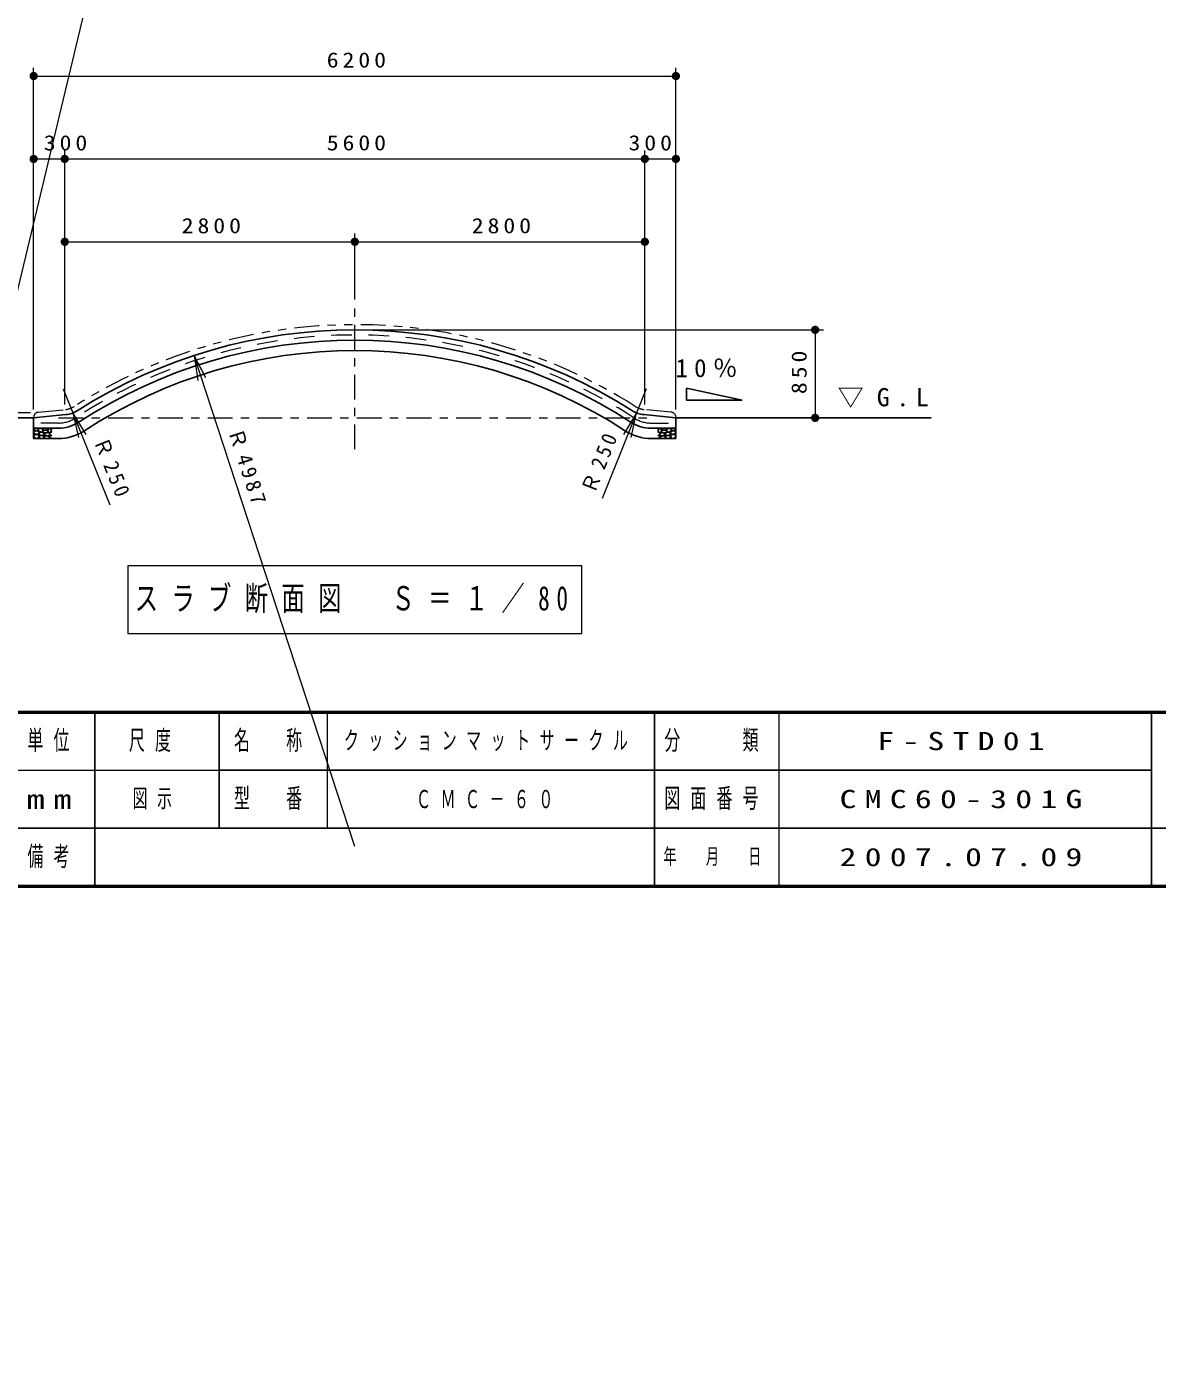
# Model space of a CAD drawing. Units: millimetres on the paper, scale 1:80. Extents: x -365 to 0, y -56 to 257.
# Drawn here: x -205.8 to -69.3, y -56.4 to 103.7 of the extents above; entities that cross this region are included whole.
import ezdxf

# ---------------------------------------------------------------- set-up
doc = ezdxf.new("R2010")
doc.units = ezdxf.units.MM
for name, pattern in [('USER1', [4.5, 2.5, -2]), ('USER2', [6, 3, -1, 1, -1]), ('USER3', [8, 3, -1, 1, -1, 1, -1])]:
    doc.linetypes.add(name, pattern=pattern)
doc.layers.add('LY_1', color=7, linetype='Continuous', lineweight=13)
doc.layers.add('LY_2', color=7, linetype='Continuous', lineweight=13)
doc.styles.add('ＭＳ ゴシック', font='')
doc.styles.get('ＭＳ ゴシック').set_extended_font_data('MS Gothic')

# ---------------------------------------------------------------- blocks, each defined once
blk = doc.blocks.new('open_arrow')
at = {"color": 0, "linetype": 'Continuous', "lineweight": -2}
blk.add_lwpolyline([(7.5, 1.25), (0, 0), (7.5, -1.25)], dxfattribs=at)
blk = doc.blocks.new('filled_dot')
at = {"color": 0, "linetype": 'Continuous', "lineweight": -2, "const_width": 1.25}
blk.add_lwpolyline([(-0.625, 0, 1), (0.625, 0, 1)], format="xyb", close=True, dxfattribs=at)

msp = doc.modelspace()

# ---------------------------------------------------------------- linework, layer by layer
at = {"layer": 'LY_1'}
for p, q in [((-237.531, -56.39), (-179.52, 186.106)), ((-204.9, 79.4), (-204.9, 98.766)), ((-204.9, 97.766), (-127.4, 97.766)), ((-127.4, 79.4), (-127.4, 98.766)), ((-204.9, 57.516), (-204.9, 88.766)), ((-201.15, 58.141), (-201.15, 88.766)), ((-131.15, 58.141), (-131.15, 88.766)), ((-127.4, 57.516), (-127.4, 88.766)), ((-204.9, 87.766), (-197.818, 87.766)), ((-201.15, 87.766), (-131.15, 87.766)), ((-131.15, 87.766), (-127.4, 87.766)), ((-166.15, 70.786), (-166.15, 78.766)), ((-166.15, 70.786), (-166.15, 78.766)), ((-201.15, 77.766), (-166.15, 77.766)), ((-166.15, 77.766), (-131.15, 77.766)), ((-165.15, 67.141), (-109.597, 67.141)), ((-110.597, 67.141), (-110.597, 56.516)), ((-166.15, 4.807), (-185.538, 64.05)), ((-201.321, 60.015), (-195.699, 46.006)), ((-130.978, 60.015), (-136.293, 46.773)), ((-205.275, 57.141), (-217.025, 57.141)), ((-193.55, 38.642), (-193.55, 30.508)), ((-138.75, 38.642), (-193.55, 38.642)), ((-138.75, 30.508), (-138.75, 38.642)), ((-193.55, 30.508), (-138.75, 30.508))]:
    msp.add_line(p, q, dxfattribs=at)
at = {"layer": 'LY_1', "linetype": 'USER2'}
for p, q in [((-166.15, 52.727), (-166.15, 69.786)), ((-201.901, 56.516), (-130.399, 56.516))]:
    msp.add_line(p, q, dxfattribs=at)
at = {"layer": 'LY_1', "lineweight": 25}
for p, q in [((-126.111, 58.645), (-126.111, 60.095)), ((-126.111, 60.095), (-119.401, 58.645)), ((-126.111, 58.645), (-119.401, 58.645)), ((-204.9, 56.516), (-210.111, 56.516)), ((-204.9, 56.516), (-201.01, 56.905)), ((-204.9, 56.516), (-204.9, 54.016)), ((-127.4, 56.516), (-131.289, 56.905)), ((-127.4, 56.579), (-127.4, 54.016)), ((-127.4, 56.516), (-96.601, 56.516)), ((-201.901, 55.266), (-204.9, 55.266)), ((-130.399, 55.266), (-127.4, 55.266)), ((-201.901, 54.016), (-204.9, 54.016)), ((-130.399, 54.016), (-127.4, 54.016))]:
    msp.add_line(p, q, dxfattribs=at)
at = {"layer": 'LY_1', "linetype": 'USER3'}
for p, q in [((-204.337, 57.201), (-201.072, 57.527)), ((-127.963, 57.201), (-131.227, 57.527))]:
    msp.add_line(p, q, dxfattribs=at)
at = {"layer": 'LY_1', "linetype": 'USER1'}
for p, q in [((-201.901, 55.891), (-204.025, 55.891)), ((-130.399, 55.891), (-128.275, 55.891))]:
    msp.add_line(p, q, dxfattribs=at)
at = {"layer": 'LY_1', "lineweight": 25}
for points in [[(-204.583, 54.555), (-204.775, 54.583), (-204.905, 54.762), (-204.757, 54.933), (-204.534, 54.964), (-204.314, 54.892), (-204.211, 54.691), (-204.357, 54.561)], [(-204.583, 54.973), (-204.812, 55.016), (-204.896, 55.165), (-204.701, 55.255), (-204.549, 55.264), (-204.372, 55.214), (-204.369, 55.05), (-204.462, 54.97)], [(-204.518, 54.025), (-204.695, 54.081), (-204.834, 54.18), (-204.89, 54.375), (-204.726, 54.508), (-204.422, 54.517), (-204.286, 54.378), (-204.307, 54.149), (-204.388, 54.037)], [(-204.01, 54.809), (-204.159, 54.867), (-204.323, 54.905), (-204.348, 55.103), (-204.261, 55.208), (-204.081, 55.258), (-203.905, 55.183), (-203.799, 55.035), (-203.824, 54.874), (-203.93, 54.799)], [(-203.967, 54.406), (-204.137, 54.437), (-204.236, 54.632), (-204.115, 54.768), (-203.93, 54.787), (-203.697, 54.716), (-203.604, 54.524), (-203.731, 54.421)], [(-203.549, 55.043), (-203.678, 55.064), (-203.821, 55.151), (-203.702, 55.235), (-203.511, 55.27), (-203.319, 55.228), (-203.183, 55.162), (-203.2, 55.047), (-203.371, 55.036)], [(-203.476, 54.709), (-203.713, 54.74), (-203.797, 54.97), (-203.598, 55.04), (-203.406, 55.033), (-203.235, 54.984), (-203.172, 54.855), (-203.301, 54.733)], [(-203.336, 54.36), (-203.465, 54.437), (-203.612, 54.614), (-203.472, 54.705), (-203.26, 54.722), (-203.11, 54.747), (-203.022, 54.695), (-202.974, 54.527), (-203.029, 54.356), (-203.169, 54.335)], [(-202.845, 54.778), (-202.96, 54.765), (-203.124, 54.759), (-203.161, 54.988), (-203.099, 55.196), (-202.96, 55.264), (-202.849, 55.217), (-202.777, 55.029), (-202.818, 54.84)], [(-129.454, 54.778), (-129.339, 54.765), (-129.175, 54.759), (-129.138, 54.988), (-129.2, 55.196), (-129.339, 55.264), (-129.451, 55.217), (-129.522, 55.029), (-129.482, 54.84)], [(-128.963, 54.36), (-128.834, 54.437), (-128.688, 54.614), (-128.827, 54.705), (-129.04, 54.722), (-129.19, 54.747), (-129.277, 54.695), (-129.326, 54.527), (-129.27, 54.356), (-129.131, 54.335)], [(-128.824, 54.709), (-128.587, 54.74), (-128.503, 54.97), (-128.702, 55.04), (-128.894, 55.033), (-129.064, 54.984), (-129.127, 54.855), (-128.998, 54.733)], [(-128.751, 55.043), (-128.622, 55.064), (-128.479, 55.151), (-128.597, 55.235), (-128.789, 55.27), (-128.981, 55.228), (-129.117, 55.162), (-129.099, 55.047), (-128.928, 55.036)], [(-128.333, 54.406), (-128.162, 54.437), (-128.063, 54.632), (-128.184, 54.768), (-128.37, 54.787), (-128.602, 54.716), (-128.695, 54.524), (-128.568, 54.421)], [(-128.289, 54.809), (-128.141, 54.867), (-127.977, 54.905), (-127.952, 55.103), (-128.039, 55.208), (-128.218, 55.258), (-128.395, 55.183), (-128.5, 55.035), (-128.475, 54.874), (-128.37, 54.799)], [(-127.716, 54.555), (-127.524, 54.583), (-127.394, 54.762), (-127.543, 54.933), (-127.766, 54.964), (-127.986, 54.892), (-128.088, 54.691), (-127.943, 54.561)], [(-127.782, 54.025), (-127.605, 54.081), (-127.466, 54.18), (-127.41, 54.375), (-127.574, 54.508), (-127.878, 54.517), (-128.014, 54.378), (-127.992, 54.149), (-127.912, 54.037)], [(-127.716, 54.973), (-127.487, 55.016), (-127.404, 55.165), (-127.599, 55.255), (-127.751, 55.264), (-127.927, 55.214), (-127.93, 55.05), (-127.837, 54.97)], [(-203.957, 54.022), (-204.153, 54.062), (-204.27, 54.251), (-204.131, 54.384), (-203.914, 54.397), (-203.744, 54.375), (-203.638, 54.192), (-203.762, 54.037)], [(-203.022, 54.203), (-203.033, 54.119), (-203.155, 54.036), (-203.354, 54.029), (-203.566, 54.07), (-203.633, 54.213), (-203.559, 54.342), (-203.326, 54.353), (-203.137, 54.315)], [(-129.277, 54.203), (-129.267, 54.119), (-129.145, 54.036), (-128.946, 54.029), (-128.733, 54.07), (-128.667, 54.213), (-128.74, 54.342), (-128.974, 54.353), (-129.162, 54.315)], [(-128.342, 54.022), (-128.147, 54.062), (-128.029, 54.251), (-128.169, 54.384), (-128.386, 54.397), (-128.556, 54.375), (-128.661, 54.192), (-128.537, 54.037)]]:
    msp.add_lwpolyline(points, close=True, dxfattribs=at)
for points in [[(-202.712, 54.44), (-202.808, 54.381), (-202.948, 54.48), (-202.957, 54.657), (-202.861, 54.765), (-202.706, 54.775)], [(-202.709, 55.224), (-202.774, 55.081), (-202.787, 54.917), (-202.756, 54.821), (-202.715, 54.806)], [(-129.587, 54.44), (-129.491, 54.381), (-129.352, 54.48), (-129.343, 54.657), (-129.439, 54.765), (-129.593, 54.775)], [(-129.59, 55.224), (-129.525, 55.081), (-129.513, 54.917), (-129.544, 54.821), (-129.584, 54.806)], [(-202.712, 54.05), (-202.883, 54.056), (-203.007, 54.174), (-202.951, 54.329), (-202.796, 54.381), (-202.712, 54.39)], [(-129.587, 54.05), (-129.417, 54.056), (-129.293, 54.174), (-129.349, 54.329), (-129.504, 54.381), (-129.587, 54.39)]]:
    msp.add_lwpolyline(points, dxfattribs=at)
at = {"layer": 'LY_1', "linetype": 'USER3'}
for centre, radius, start, end in [((-166.15, 4.807), 62.96, 57.49995, 122.50005), ((-201.321, 60.015), 2.5, 275.71059, 302.50005), ((-130.978, 60.015), 2.5, 237.49995, 264.28941), ((-204.275, 56.579), 0.625, 95.71059, 180), ((-128.025, 56.579), 0.625, 0, 84.28941)]:
    msp.add_arc(centre, radius, start, end, dxfattribs=at)
at = {"layer": 'LY_1', "linetype": 'USER1'}
for centre, radius, start, end in [((-166.15, 4.807), 61.71, 56.89657, 123.10343), ((-201.901, 59.641), 3.75, 270, 303.10343), ((-130.399, 59.641), 3.75, 236.89657, 270)]:
    msp.add_arc(centre, radius, start, end, dxfattribs=at)
at = {"layer": 'LY_1', "lineweight": 25}
for centre, radius, start, end in [((-166.15, 4.807), 62.335, 57.49995, 122.50005), ((-166.15, 4.807), 61.085, 56.89657, 123.10343), ((-166.15, 4.807), 59.835, 56.89657, 123.10343), ((-201.321, 60.015), 3.125, 275.71059, 302.50005), ((-130.978, 60.015), 3.125, 237.49995, 264.28941), ((-201.901, 59.641), 4.375, 270, 303.10343), ((-201.901, 59.641), 5.625, 270, 303.10343), ((-130.399, 59.641), 5.625, 236.89657, 270), ((-130.399, 59.641), 4.375, 236.89657, 270)]:
    msp.add_arc(centre, radius, start, end, dxfattribs=at)
at = {"layer": 'LY_2', "lineweight": 50}
for p, q in [((-365, 21), (0, 21)), ((-365, 0), (0, 0))]:
    msp.add_line(p, q, dxfattribs=at)
at = {"layer": 'LY_2', "lineweight": 25}
for p, q in [((-197.5, 21), (-197.5, 7)), ((-182.5, 21), (-182.5, 7)), ((-130, 21), (-130, 0)), ((-70, 21), (-70, 0)), ((-182.5, 14), (-70, 14)), ((-237.5, 7), (0, 7)), ((-197.5, 7), (-197.5, 0))]:
    msp.add_line(p, q, dxfattribs=at)
at = {"layer": 'LY_2'}
for p, q in [((-169.5, 21), (-169.5, 7)), ((-115, 21), (-115, 0)), ((-237.5, 14), (-182.5, 14))]:
    msp.add_line(p, q, dxfattribs=at)

# ---------------------------------------------------------------- block references
at = {"layer": 'LY_1', "xscale": 0.4, "yscale": 0.4}
for p in [(-204.9, 97.766), (-204.9, 87.766), (-201.15, 87.766), (-131.15, 87.766), (-201.15, 77.766), (-166.15, 77.766)]:
    msp.add_blockref('filled_dot', p, dxfattribs=at)
for name, p, rotation in [('filled_dot', (-127.4, 97.766), 180), ('filled_dot', (-201.15, 87.766), 180), ('filled_dot', (-131.15, 87.766), 180), ('filled_dot', (-127.4, 87.766), 180), ('filled_dot', (-166.15, 77.766), 180), ('filled_dot', (-131.15, 77.766), 180), ('filled_dot', (-110.597, 67.141), 270), ('open_arrow', (-185.538, 64.05), 288.1), ('open_arrow', (-200.157, 57.115), 291.9), ('open_arrow', (-132.142, 57.115), 248.1), ('filled_dot', (-110.597, 56.516), 90)]:
    msp.add_blockref(name, p, dxfattribs=dict(at, rotation=rotation))

# ---------------------------------------------------------------- texts
at = {"layer": 'LY_1', "style": 'ＭＳ ゴシック'}
for s, insert, char_height, attachment_point in [('\\T1.33;\\W1.15;6200', (-165.722, 98.766), 1.833, 8), ('\\T1.33;\\W1.15;300', (-200.818, 88.766), 1.833, 8), ('\\T1.33;\\W1.15;5600', (-165.722, 88.766), 1.833, 8), ('\\T1.33;\\W1.15;300', (-130.263, 88.766), 1.833, 8), ('\\T1.33;\\W1.15;2800', (-183.222, 78.766), 1.833, 8), ('\\T1.33;\\W1.15;2800', (-148.222, 78.766), 1.833, 8), ('\\T1.5;10％', (-127.445, 62.509), 2.199, 4), ('\\T1.5;\\W1.05;▽G.L', (-101.994, 58.915), 2.199, 5), ('\\T1.58;\\W0.7;スラブ断面図\u3000Ｓ＝１／80', (-166.15, 34.575), 2.933, 5), ('\\T1.64;\\W0.6;クッションマットサークル', (-149.75, 17.5), 2.199, 5), ('\\T1.5;\\W1.35;F-STD01', (-92.5, 17.5), 2.199, 5), ('\\T1.64;\\W0.6;図示', (-190, 10.5), 2.199, 5), ('\\T1.64;\\W0.6;ＣＭＣ－６０', (-158.75, 10.5), 2.199, 4), ('\\T1.5;\\W1.35;CMC60-301G', (-92.5, 10.5), 2.199, 5), ('\\T1.5;\\W1.35;2007.07.09', (-92.5, 3.5), 2.199, 5)]:
    msp.add_mtext(s, dxfattribs=dict(at, insert=insert, char_height=char_height, attachment_point=attachment_point))
at = {"layer": 'LY_1', "char_height": 1.833, "attachment_point": 8, "style": 'ＭＳ ゴシック'}
for s, insert, rotation in [('\\T1.33;\\W1.15;850', (-111.597, 62.244), 90), ('\\T1.33;Ｒ4987', (-179.956, 50.21), 288.121), ('\\T1.33;\\W0.95;Ｒ250', (-135.731, 50.858), 68.132), ('\\T1.33;\\W0.95;Ｒ250', (-196.261, 50.091), 291.868)]:
    msp.add_mtext(s, dxfattribs=dict(at, insert=insert, rotation=rotation))
at = {"layer": 'LY_2', "attachment_point": 5, "style": 'ＭＳ ゴシック'}
for s, insert, char_height in [('\\T1.64;\\W0.6;単位', (-202.5, 17.5), 2.346), ('\\T1.64;\\W0.6;尺度', (-190.25, 17.5), 2.346), ('\\T1.64;\\W0.6;名\u3000称', (-176, 17.5), 2.346), ('\\T1.64;\\W0.6;分\u3000\u3000類', (-122.5, 17.5), 2.346), ('\\T1.64;\\W0.6;型\u3000番', (-176, 10.5), 2.346), ('\\T1.64;\\W0.6;図面番号', (-122.5, 10.5), 2.346), ('\\T1.5;\\W1.35;mm', (-202.5, 10.5), 2.346), ('\\T1.64;\\W0.6;備考', (-202.5, 3.5), 2.346), ('\\T1.64;\\W0.6;年\u3000月\u3000日', (-122.5, 3.5), 1.906)]:
    msp.add_mtext(s, dxfattribs=dict(at, insert=insert, char_height=char_height))

doc.saveas('drawing.dxf')
